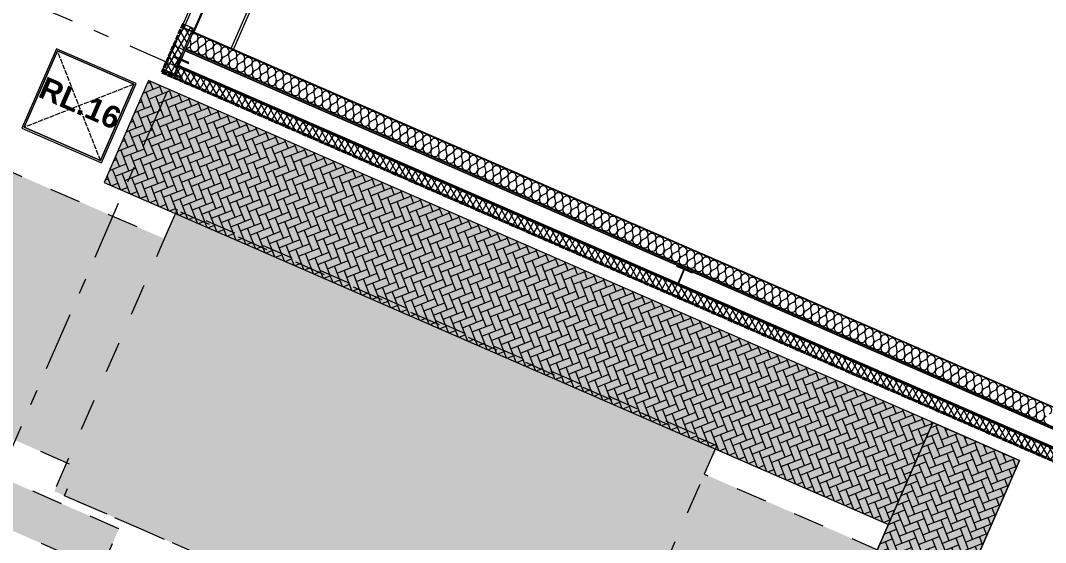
# Model space of a CAD drawing. Header units: millimetres. Extents: x -50172 to 145343, y -110728 to 25069.
# Drawn here: x 430 to 9654, y -27138 to -22441 of the extents above; entities that cross this region are included whole.
import ezdxf
from ezdxf.enums import TextEntityAlignment as Align

# ---------------------------------------------------------------- set-up
doc = ezdxf.new("R2010")
doc.units = ezdxf.units.MM
doc.header["$MEASUREMENT"] = 0
for name, pattern in [('Dashed', [564.444447, 282.222223, -282.222223]), ('Double Dashed', [1093.611073, 529.166651, -211.666656, 141.111112, -211.666656]), ('Hidden Line', [55, 45, -10])]:
    doc.linetypes.add(name, pattern=pattern)
for name, color, linetype in [('A-20-M_Floor_Slab', 7, 'Continuous'), ('A-25-M_Wall_Int', 7, 'Continuous'), ('COLUMN.IFC Import', 7, 'Continuous'), ('New_A-15-MG_Structural_Grid_Phase_2', 7, 'Continuous'), ('New_A-20-M_Floor_Slab', 7, 'Continuous'), ('New_A-20-M_Roof', 7, 'Continuous'), ('New_A-25-M_Wall_Ext', 7, 'Continuous')]:
    doc.layers.add(name, color=color, linetype=linetype)
for name, color, linetype, lineweight, true_color in [('A-20-M_Floor_Slab_Pen_No__107', 7, 'Continuous', 15, 0xa6a6a6), ('New_A-15-MG_Structural_Grid_Phase_2_Pen_No__222', 7, 'Continuous', 13, 0x65af33), ('New_A-25-M_Wall_Ext_Pen_No__107', 7, 'Continuous', 15, 0xa6a6a6), ('New_A-95-P_Drawing_Pen_No__142', 7, 'Continuous', 0, 0xeeeeee), ('New_A-95-P_Drawing_Pen_No__210', 7, 'Continuous', 13, 0xbae3f7)]:
    doc.layers.add(name, color=color, linetype=linetype, lineweight=lineweight, true_color=true_color)
for name, color, linetype, lineweight in [('A-20-M_Floor_Slab_Pen_No__193', 7, 'Continuous', 18), ('A-20-M_Floor_Slab_Pen_No__195', 7, 'Continuous', 35), ('A-20-M_Floor_Slab_Pen_No__4', 7, 'Continuous', 20), ('A-20-M_Floor_Slab_Pen_No__89', 8, 'Continuous', 20), ('A-20-M_Roof_Accessory_Pen_No__1', 7, 'Continuous', 13), ('A-20-M_Roof_Accessory_Pen_No__150', 7, 'Continuous', 0), ('A-25-M_Wall_Int_Pen_No__87', 8, 'Continuous', 20), ('COLUMN.IFC Import_Pen_No__2', 8, 'Continuous', 15), ('New_A-20-M_Floor_Slab_Pen_No__87', 8, 'Continuous', 20), ('New_A-20-M_Roof_Pen_No__1', 7, 'Continuous', 13), ('New_A-20-M_Roof_Pen_No__92', 8, 'Continuous', 13), ('New_A-25-M_Wall_Ext_Pen_No__1', 7, 'Continuous', 13), ('New_A-25-M_Wall_Ext_Pen_No__87', 8, 'Continuous', 20), ('New_A-95-P_Drawing_Pen_No__1', 7, 'Continuous', 13), ('New_A-95-P_Text_1_50_GA_Pen_No__86', 8, 'Continuous', 20)]:
    doc.layers.add(name, color=color, linetype=linetype, lineweight=lineweight)
doc.styles.add('GENERATED_STYLE_2', font='')
doc.styles.add('GENERATED_STYLE_4', font='')
doc.styles.get('GENERATED_STYLE_2').set_extended_font_data('Swis721 BT', bold=True)
doc.styles.get('GENERATED_STYLE_4').set_extended_font_data('Swis721 BT')
pattern_1 = [(0, (0, 0), (0, 173.2051), [0, -100]), (0, (50, 86.6), (0, 173.2051), [0, -100])]
pattern_2 = [(60, (0, 0), (-43.30127, 25), []), (120, (0, 0), (43.30127, 25), [])]

# ---------------------------------------------------------------- blocks, each defined once
blk = doc.blocks.new('Roof_3_1', base_point=(-9378, -10065))
at = {"layer": 'New_A-20-M_Roof_Pen_No__92', "linetype": 'Continuous', "flags": 128}
for points in [[(4739.9, -16221.1), (1845.1, -22860)], [(762.5, -22714.7), (462.7, -23402.2)], [(1449.9, -23014.5), (762.5, -22714.7)], [(22006.6, -31651.4), (1845.1, -22859.9)], [(1845.1, -22860), (22006.6, -31651.4)], [(22007.4, -31649.5), (1845.9, -22858.1)], [(1846.1, -22857.7), (22007.6, -31649.1)], [(1150.2, -23701.9), (1449.9, -23014.5)], [(462.7, -23402.2), (1150.2, -23701.9)], [(1151.2, -23699.7), (463.7, -23399.9)]]:
    blk.add_lwpolyline(points, dxfattribs=at)
blk = doc.blocks.new('Slab_2_1', base_point=(22220.5, -31567.4))
at = {"layer": 'A-20-M_Floor_Slab_Pen_No__89', "linetype": 'Continuous', "flags": 128}
blk.add_lwpolyline([(22220.5, -31567.4), (1807.4, -22666.3), (1702.5, -22906.9), (21875, -31703.1), (12362.1, -53519.2), (-4050.1, -46362.7), (-4155, -46603.2), (12497.8, -53864.7)], close=True, dxfattribs=at)
blk = doc.blocks.new('*X144')
at = {"layer": 'New_A-25-M_Wall_Ext_Pen_No__107', "linetype": 'Continuous'}
for p, q in [((1954.3, -22609.4), (1962.4, -22643.6)), ((2009.5, -22630.8), (1976.4, -22649.6)), ((2023.5, -22636.9), (2032.3, -22674)), ((2079.4, -22661.3), (2046.2, -22680.1)), ((2093.3, -22667.4), (2102.1, -22704.5)), ((2149.2, -22691.8), (2116.1, -22710.6)), ((2163.2, -22697.8), (2171.9, -22734.9)), ((2219, -22722.2), (2185.9, -22741)), ((2233, -22728.3), (2241.8, -22765.4)), ((2288.9, -22752.7), (2255.7, -22771.5)), ((2302.8, -22758.8), (2311.6, -22795.8)), ((2358.7, -22783.1), (2325.6, -22801.9)), ((2372.7, -22789.2), (2381.4, -22826.3)), ((2428.6, -22813.6), (2395.4, -22832.4)), ((2442.5, -22819.7), (2451.3, -22856.7)), ((2498.4, -22844), (2465.3, -22862.8)), ((2512.4, -22850.1), (2521.1, -22887.2)), ((2568.2, -22874.5), (2535.1, -22893.3)), ((2582.2, -22880.6), (2591, -22917.6)), ((2638.1, -22904.9), (2604.9, -22923.7)), ((2652, -22911), (2660.8, -22948.1)), ((2707.9, -22935.4), (2674.8, -22954.2)), ((2721.9, -22941.5), (2730.6, -22978.5)), ((2777.7, -22965.8), (2744.6, -22984.6)), ((2791.7, -22971.9), (2800.5, -23009)), ((2847.6, -22996.3), (2814.5, -23015.1)), ((2861.6, -23002.4), (2870.3, -23039.5)), ((2917.4, -23026.7), (2884.3, -23045.5)), ((2931.4, -23032.8), (2940.2, -23069.9)), ((2987.3, -23057.2), (2954.1, -23076)), ((3001.2, -23063.3), (3010, -23100.4)), ((3057.1, -23087.7), (3024, -23106.5)), ((3071.1, -23093.7), (3079.8, -23130.8)), ((3126.9, -23118.1), (3093.8, -23136.9)), ((3140.9, -23124.2), (3149.7, -23161.3)), ((3196.8, -23148.6), (3163.7, -23167.4)), ((3210.8, -23154.7), (3219.5, -23191.7)), ((3266.6, -23179), (3233.5, -23197.8)), ((3280.6, -23185.1), (3289.4, -23222.2)), ((3336.5, -23209.5), (3303.3, -23228.3)), ((3350.4, -23215.6), (3359.2, -23252.6)), ((3406.3, -23239.9), (3373.2, -23258.7)), ((3420.3, -23246), (3429, -23283.1)), ((3476.1, -23270.4), (3443, -23289.2)), ((3490.1, -23276.5), (3498.9, -23313.5)), ((3546, -23300.8), (3512.9, -23319.6)), ((3560, -23306.9), (3568.7, -23344)), ((3615.8, -23331.3), (3582.7, -23350.1)), ((3629.8, -23337.4), (3638.6, -23374.4)), ((3685.7, -23361.7), (3652.5, -23380.5)), ((3699.6, -23367.8), (3708.4, -23404.9)), ((3755.5, -23392.2), (3722.4, -23411)), ((3769.5, -23398.3), (3778.2, -23435.4)), ((3825.3, -23422.6), (3792.2, -23441.4)), ((3839.3, -23428.7), (3848.1, -23465.8)), ((3895.2, -23453.1), (3862, -23471.9)), ((3909.2, -23459.2), (3917.9, -23496.3)), ((3965, -23483.5), (3931.9, -23502.3)), ((3979, -23489.6), (3987.8, -23526.7)), ((4034.9, -23514), (4001.7, -23532.8)), ((4048.8, -23520.1), (4057.6, -23557.2)), ((4104.7, -23544.5), (4071.6, -23563.3)), ((4118.7, -23550.5), (4127.4, -23587.6)), ((4174.5, -23574.9), (4141.4, -23593.7)), ((4188.5, -23581), (4197.3, -23618.1)), ((4244.4, -23605.4), (4211.2, -23624.2)), ((4258.3, -23611.5), (4267.1, -23648.5)), ((4314.2, -23635.8), (4281.1, -23654.6)), ((4328.2, -23641.9), (4337, -23679)), ((4384.1, -23666.3), (4350.9, -23685.1)), ((4398, -23672.4), (4406.8, -23709.4)), ((4453.9, -23696.7), (4420.8, -23715.5)), ((4467.9, -23702.8), (4476.6, -23739.9)), ((4523.7, -23727.2), (4490.6, -23746)), ((4537.7, -23733.3), (4546.5, -23770.3)), ((4593.6, -23757.6), (4560.4, -23776.4)), ((4607.5, -23763.7), (4616.3, -23800.8)), ((4663.4, -23788.1), (4630.3, -23806.9)), ((4677.4, -23794.2), (4686.2, -23831.2)), ((4733.3, -23818.5), (4700.1, -23837.3)), ((4747.2, -23824.6), (4756, -23861.7)), ((4803.1, -23849), (4770, -23867.8)), ((4817.1, -23855.1), (4825.8, -23892.2)), ((4872.9, -23879.4), (4839.8, -23898.2)), ((4886.9, -23885.5), (4895.7, -23922.6)), ((4942.8, -23909.9), (4909.6, -23928.7)), ((4956.7, -23916), (4965.5, -23953.1)), ((5012.6, -23940.4), (4979.5, -23959.2)), ((5026.6, -23946.4), (5035.4, -23983.5)), ((5082.5, -23970.8), (5049.3, -23989.6)), ((5096.4, -23976.9), (5105.2, -24014)), ((5152.3, -24001.3), (5119.2, -24020.1)), ((5166.3, -24007.3), (5175, -24044.4)), ((5222.1, -24031.7), (5189, -24050.5)), ((5236.1, -24037.8), (5244.9, -24074.9)), ((5292, -24062.2), (5258.8, -24081)), ((5305.9, -24068.3), (5314.7, -24105.3)), ((5361.8, -24092.6), (5328.7, -24111.4)), ((5375.8, -24098.7), (5384.6, -24135.8)), ((5431.7, -24123.1), (5398.5, -24141.9)), ((5445.6, -24129.2), (5454.4, -24166.2)), ((5501.5, -24153.5), (5468.4, -24172.3)), ((5515.5, -24159.6), (5524.2, -24196.7)), ((5571.3, -24184), (5538.2, -24202.8)), ((5585.3, -24190.1), (5594.1, -24227.1)), ((5641.2, -24214.4), (5608, -24233.2)), ((5655.1, -24220.5), (5663.9, -24257.6)), ((5711, -24244.9), (5677.9, -24263.7)), ((5725, -24251), (5733.8, -24288)), ((5780.9, -24275.3), (5747.7, -24294.1)), ((5794.8, -24281.4), (5803.6, -24318.5)), ((5850.7, -24305.8), (5817.6, -24324.6)), ((5864.7, -24311.9), (5873.4, -24349)), ((5920.5, -24336.2), (5887.4, -24355)), ((5934.5, -24342.3), (5943.3, -24379.4)), ((5990.4, -24366.7), (5957.2, -24385.5)), ((6004.3, -24372.8), (6013.1, -24409.9)), ((6060.2, -24397.2), (6027.1, -24416)), ((6074.2, -24403.2), (6082.9, -24440.3)), ((6130, -24427.6), (6096.9, -24446.4)), ((6144, -24433.7), (6152.8, -24470.8)), ((6199.9, -24458.1), (6166.8, -24476.9)), ((6213.9, -24464.2), (6222.6, -24501.2)), ((6269.7, -24488.5), (6236.6, -24507.3)), ((6283.7, -24494.6), (6292.5, -24531.7)), ((6339.6, -24519), (6306.4, -24537.8)), ((6353.5, -24525.1), (6362.3, -24562.1)), ((6409.4, -24549.4), (6376.3, -24568.2)), ((6423.4, -24555.5), (6432.1, -24592.6)), ((6479.2, -24579.9), (6446.1, -24598.7)), ((6493.2, -24586), (6502, -24623)), ((6549.1, -24610.3), (6516, -24629.1)), ((6563.1, -24616.4), (6571.8, -24653.5)), ((6618.9, -24640.8), (6585.8, -24659.6)), ((6632.9, -24646.9), (6641.7, -24683.9)), ((6688.8, -24671.2), (6655.6, -24690)), ((6702.7, -24677.3), (6711.5, -24714.4)), ((6758.6, -24701.7), (6725.5, -24720.5)), ((6772.6, -24707.8), (6781.3, -24744.9)), ((6828.4, -24732.1), (6795.3, -24750.9)), ((6842.4, -24738.2), (6851.2, -24775.3)), ((6898.3, -24762.6), (6865.2, -24781.4)), ((6912.3, -24768.7), (6921, -24805.8)), ((6968.1, -24793.1), (6935, -24811.8)), ((6982.1, -24799.1), (6990.9, -24836.2)), ((7038, -24823.5), (7004.8, -24842.3)), ((7051.9, -24829.6), (7060.7, -24866.7)), ((7107.8, -24854), (7074.7, -24872.8)), ((7121.8, -24860), (7130.5, -24897.1)), ((7177.6, -24884.4), (7144.5, -24903.2)), ((7191.6, -24890.5), (7200.4, -24927.6)), ((7247.5, -24914.9), (7214.4, -24933.7)), ((7261.5, -24921), (7270.2, -24958)), ((7317.3, -24945.3), (7284.2, -24964.1)), ((7331.3, -24951.4), (7340.1, -24988.5)), ((7387.2, -24975.8), (7354, -24994.6)), ((7401.1, -24981.9), (7409.9, -25018.9)), ((7457, -25006.2), (7423.9, -25025)), ((7471, -25012.3), (7479.7, -25049.4)), ((7526.8, -25036.7), (7493.7, -25055.5)), ((7540.8, -25042.8), (7549.6, -25079.8)), ((7596.7, -25067.1), (7563.5, -25085.9)), ((7610.6, -25073.2), (7619.4, -25110.3)), ((7666.5, -25097.6), (7633.4, -25116.4)), ((7680.5, -25103.7), (7689.3, -25140.7)), ((7736.4, -25128), (7703.2, -25146.8)), ((7750.3, -25134.1), (7759.1, -25171.2)), ((7806.2, -25158.5), (7773.1, -25177.3)), ((7820.2, -25164.6), (7828.9, -25201.7)), ((7876, -25188.9), (7842.9, -25207.7)), ((7890, -25195), (7898.8, -25232.1)), ((7945.9, -25219.4), (7912.7, -25238.2)), ((7959.8, -25225.5), (7968.6, -25262.6)), ((8015.7, -25249.9), (7982.6, -25268.7)), ((8029.7, -25255.9), (8038.5, -25293)), ((8085.6, -25280.3), (8052.4, -25299.1)), ((8099.5, -25286.4), (8108.3, -25323.5)), ((8155.4, -25310.8), (8122.3, -25329.6)), ((8169.4, -25316.9), (8178.1, -25353.9)), ((8225.2, -25341.2), (8192.1, -25360)), ((8239.2, -25347.3), (8248, -25384.4)), ((8295.1, -25371.7), (8261.9, -25390.5)), ((8309, -25377.8), (8317.8, -25414.8)), ((8364.9, -25402.1), (8331.8, -25420.9)), ((8378.9, -25408.2), (8387.7, -25445.3)), ((8434.8, -25432.6), (8401.6, -25451.4)), ((8448.7, -25438.7), (8457.5, -25475.7)), ((8504.6, -25463), (8471.5, -25481.8)), ((8518.6, -25469.1), (8527.3, -25506.2)), ((8574.4, -25493.5), (8541.3, -25512.3)), ((8588.4, -25499.6), (8597.2, -25536.6)), ((8644.3, -25523.9), (8611.1, -25542.7)), ((8658.2, -25530), (8667, -25567.1)), ((8714.1, -25554.4), (8681, -25573.2)), ((8728.1, -25560.5), (8736.9, -25597.6)), ((8784, -25584.8), (8750.8, -25603.6)), ((8797.9, -25590.9), (8806.7, -25628)), ((8853.8, -25615.3), (8820.7, -25634.1)), ((8867.8, -25621.4), (8876.5, -25658.5)), ((8923.6, -25645.7), (8890.5, -25664.5)), ((8937.6, -25651.8), (8946.4, -25688.9)), ((8993.5, -25676.2), (8960.3, -25695)), ((9007.4, -25682.3), (9016.2, -25719.4)), ((9063.3, -25706.7), (9030.2, -25725.5)), ((9077.3, -25712.7), (9086.1, -25749.8)), ((9133.2, -25737.1), (9100, -25755.9)), ((9147.1, -25743.2), (9155.9, -25780.3)), ((9203, -25767.6), (9169.9, -25786.4)), ((9217, -25773.7), (9225.7, -25810.7)), ((9272.8, -25798), (9239.7, -25816.8)), ((9286.8, -25804.1), (9295.6, -25841.2)), ((9342.7, -25828.5), (9309.5, -25847.3)), ((9356.6, -25834.6), (9365.4, -25871.6)), ((9412.5, -25858.9), (9379.4, -25877.7)), ((9426.5, -25865), (9435.2, -25902.1)), ((9482.4, -25889.4), (9449.2, -25908.2)), ((9496.3, -25895.5), (9505.1, -25932.5)), ((9552.2, -25919.8), (9519.1, -25938.6)), ((9566.2, -25925.9), (9574.9, -25963)), ((9622, -25950.3), (9588.9, -25969.1)), ((9636, -25956.4), (9644.8, -25993.4))]:
    blk.add_line(p, q, dxfattribs=at)
for centre, start, end in [((1990.7, -22597.7), 299.57051, 115.26572), ((2060.6, -22628.2), 299.57051, 193.31031), ((1925.3, -22652.3), 260.75787, 13.31031), ((1995.2, -22682.8), 119.57051, 246.44041), ((1995.2, -22682.8), 246.44041, 13.31031), ((2065, -22713.2), 119.57051, 246.44041), ((2130.4, -22658.6), 299.57051, 193.31031), ((2200.2, -22689.1), 299.57051, 193.31031), ((2270.1, -22719.5), 299.57051, 193.31031), ((2065, -22713.2), 246.44041, 13.31031), ((2134.9, -22743.7), 119.57051, 246.44041), ((2134.9, -22743.7), 246.44041, 13.31031), ((2204.7, -22774.1), 119.57051, 246.44041), ((2204.7, -22774.1), 246.44041, 13.31031), ((2274.5, -22804.6), 119.57051, 246.44041), ((2339.9, -22750), 299.57051, 193.31031), ((2409.8, -22780.4), 299.57051, 193.31031), ((2479.6, -22810.9), 299.57051, 193.31031), ((2274.5, -22804.6), 246.44041, 13.31031), ((2344.4, -22835.1), 119.57051, 246.44041), ((2344.4, -22835.1), 246.44041, 13.31031), ((2414.2, -22865.5), 119.57051, 246.44041), ((2414.2, -22865.5), 246.44041, 13.31031), ((2484.1, -22896), 119.57051, 246.44041), ((2549.4, -22841.3), 299.57051, 193.31031), ((2619.3, -22871.8), 299.57051, 193.31031), ((2689.1, -22902.3), 299.57051, 193.31031), ((2484.1, -22896), 246.44041, 13.31031), ((2553.9, -22926.4), 119.57051, 246.44041), ((2553.9, -22926.4), 246.44041, 13.31031), ((2623.7, -22956.9), 119.57051, 246.44041), ((2623.7, -22956.9), 246.44041, 13.31031), ((2693.6, -22987.3), 119.57051, 246.44041), ((2758.9, -22932.7), 299.57051, 193.31031), ((2828.8, -22963.2), 299.57051, 193.31031), ((2898.6, -22993.6), 299.57051, 193.31031), ((2693.6, -22987.3), 246.44041, 13.31031), ((2763.4, -23017.8), 119.57051, 246.44041), ((2763.4, -23017.8), 246.44041, 13.31031), ((2833.3, -23048.2), 119.57051, 246.44041), ((2833.3, -23048.2), 246.44041, 13.31031), ((2903.1, -23078.7), 119.57051, 246.44041), ((2968.5, -23024.1), 299.57051, 193.31031), ((3038.3, -23054.5), 299.57051, 193.31031), ((3108.1, -23085), 299.57051, 193.31031), ((2903.1, -23078.7), 246.44041, 13.31031), ((2972.9, -23109.1), 119.57051, 246.44041), ((2972.9, -23109.1), 246.44041, 13.31031), ((3042.8, -23139.6), 119.57051, 246.44041), ((3042.8, -23139.6), 246.44041, 13.31031), ((3112.6, -23170), 119.57051, 246.44041), ((3178, -23115.4), 299.57051, 193.31031), ((3247.8, -23145.9), 299.57051, 193.31031), ((3317.7, -23176.3), 299.57051, 193.31031), ((3112.6, -23170), 246.44041, 13.31031), ((3182.5, -23200.5), 119.57051, 246.44041), ((3182.5, -23200.5), 246.44041, 13.31031), ((3252.3, -23230.9), 119.57051, 246.44041), ((3252.3, -23230.9), 246.44041, 13.31031), ((3322.1, -23261.4), 119.57051, 246.44041), ((3387.5, -23206.8), 299.57051, 193.31031), ((3457.3, -23237.2), 299.57051, 193.31031), ((3527.2, -23267.7), 299.57051, 193.31031), ((3322.1, -23261.4), 246.44041, 13.31031), ((3392, -23291.9), 119.57051, 246.44041), ((3392, -23291.9), 246.44041, 13.31031), ((3461.8, -23322.3), 119.57051, 246.44041), ((3461.8, -23322.3), 246.44041, 13.31031), ((3531.7, -23352.8), 119.57051, 246.44041), ((3597, -23298.1), 299.57051, 193.31031), ((3666.9, -23328.6), 299.57051, 193.31031), ((3736.7, -23359.1), 299.57051, 193.31031), ((3531.7, -23352.8), 246.44041, 13.31031), ((3601.5, -23383.2), 119.57051, 246.44041), ((3601.5, -23383.2), 246.44041, 13.31031), ((3671.3, -23413.7), 119.57051, 246.44041), ((3671.3, -23413.7), 246.44041, 13.31031), ((3741.2, -23444.1), 119.57051, 246.44041), ((3806.5, -23389.5), 299.57051, 193.31031), ((3876.4, -23420), 299.57051, 193.31031), ((3946.2, -23450.4), 299.57051, 193.31031), ((3741.2, -23444.1), 246.44041, 13.31031), ((3811, -23474.6), 119.57051, 246.44041), ((3811, -23474.6), 246.44041, 13.31031), ((3880.8, -23505), 119.57051, 246.44041), ((3880.8, -23505), 246.44041, 13.31031), ((3950.7, -23535.5), 119.57051, 246.44041), ((4016.1, -23480.9), 299.57051, 193.31031), ((4085.9, -23511.3), 299.57051, 193.31031), ((4155.7, -23541.8), 299.57051, 193.31031), ((3950.7, -23535.5), 246.44041, 13.31031), ((4020.5, -23565.9), 119.57051, 246.44041), ((4020.5, -23565.9), 246.44041, 13.31031), ((4090.4, -23596.4), 119.57051, 246.44041), ((4090.4, -23596.4), 246.44041, 13.31031), ((4160.2, -23626.8), 119.57051, 246.44041), ((4225.6, -23572.2), 299.57051, 193.31031), ((4295.4, -23602.7), 299.57051, 193.31031), ((4365.3, -23633.1), 299.57051, 193.31031), ((4160.2, -23626.8), 246.44041, 13.31031), ((4230, -23657.3), 119.57051, 246.44041), ((4230, -23657.3), 246.44041, 13.31031), ((4299.9, -23687.7), 119.57051, 246.44041), ((4299.9, -23687.7), 246.44041, 13.31031), ((4369.7, -23718.2), 119.57051, 246.44041), ((4435.1, -23663.6), 299.57051, 193.31031), ((4504.9, -23694), 299.57051, 193.31031), ((4574.8, -23724.5), 299.57051, 193.31031), ((4369.7, -23718.2), 246.44041, 13.31031), ((4439.6, -23748.7), 119.57051, 246.44041), ((4439.6, -23748.7), 246.44041, 13.31031), ((4509.4, -23779.1), 119.57051, 246.44041), ((4509.4, -23779.1), 246.44041, 13.31031), ((4579.2, -23809.6), 119.57051, 246.44041), ((4644.6, -23755), 299.57051, 193.31031), ((4714.5, -23785.4), 299.57051, 193.31031), ((4784.3, -23815.9), 299.57051, 193.31031), ((4579.2, -23809.6), 246.44041, 13.31031), ((4649.1, -23840), 119.57051, 246.44041), ((4649.1, -23840), 246.44041, 13.31031), ((4718.9, -23870.5), 119.57051, 246.44041), ((4718.9, -23870.5), 246.44041, 13.31031), ((4788.8, -23900.9), 119.57051, 246.44041), ((4854.1, -23846.3), 299.57051, 193.31031), ((4924, -23876.8), 299.57051, 193.31031), ((4993.8, -23907.2), 299.57051, 193.31031), ((4788.8, -23900.9), 246.44041, 13.31031), ((4858.6, -23931.4), 119.57051, 246.44041), ((4858.6, -23931.4), 246.44041, 13.31031), ((4928.4, -23961.8), 119.57051, 246.44041), ((4928.4, -23961.8), 246.44041, 13.31031), ((4998.3, -23992.3), 119.57051, 246.44041), ((4998.3, -23992.3), 246.44041, 13.31031), ((5063.7, -23937.7), 299.57051, 193.31031), ((5133.5, -23968.1), 299.57051, 193.31031), ((5203.3, -23998.6), 299.57051, 193.31031), ((5068.1, -24022.7), 119.57051, 246.44041), ((5068.1, -24022.7), 246.44041, 13.31031), ((5138, -24053.2), 119.57051, 246.44041), ((5138, -24053.2), 246.44041, 13.31031), ((5207.8, -24083.6), 119.57051, 246.44041), ((5207.8, -24083.6), 246.44041, 13.31031), ((5273.2, -24029), 299.57051, 193.31031), ((5343, -24059.5), 299.57051, 193.31031), ((5412.9, -24089.9), 299.57051, 193.31031), ((5277.6, -24114.1), 119.57051, 246.44041), ((5277.6, -24114.1), 246.44041, 13.31031), ((5347.5, -24144.6), 119.57051, 246.44041), ((5347.5, -24144.6), 246.44041, 13.31031), ((5417.3, -24175), 119.57051, 246.44041), ((5417.3, -24175), 246.44041, 13.31031), ((5482.7, -24120.4), 299.57051, 193.31031), ((5552.5, -24150.8), 299.57051, 193.31031), ((5622.4, -24181.3), 299.57051, 193.31031), ((5487.2, -24205.5), 119.57051, 246.44041), ((5487.2, -24205.5), 246.44041, 13.31031), ((5557, -24235.9), 119.57051, 246.44041), ((5557, -24235.9), 246.44041, 13.31031), ((5626.8, -24266.4), 119.57051, 246.44041), ((5626.8, -24266.4), 246.44041, 13.31031), ((5692.2, -24211.8), 299.57051, 193.31031), ((5762.1, -24242.2), 299.57051, 193.31031), ((5831.9, -24272.7), 299.57051, 193.31031), ((5696.7, -24296.8), 119.57051, 246.44041), ((5696.7, -24296.8), 246.44041, 13.31031), ((5766.5, -24327.3), 119.57051, 246.44041), ((5766.5, -24327.3), 246.44041, 13.31031), ((5836.4, -24357.7), 119.57051, 246.44041), ((5836.4, -24357.7), 246.44041, 13.31031), ((5901.7, -24303.1), 299.57051, 193.31031), ((5971.6, -24333.6), 299.57051, 193.31031), ((6041.4, -24364), 299.57051, 193.31031), ((5906.2, -24388.2), 119.57051, 246.44041), ((5906.2, -24388.2), 246.44041, 13.31031), ((5976, -24418.6), 119.57051, 246.44041), ((5976, -24418.6), 246.44041, 13.31031), ((6045.9, -24449.1), 119.57051, 246.44041), ((6045.9, -24449.1), 246.44041, 13.31031), ((6111.2, -24394.5), 299.57051, 193.31031), ((6181.1, -24424.9), 299.57051, 193.31031), ((6250.9, -24455.4), 299.57051, 193.31031), ((6115.7, -24479.5), 119.57051, 246.44041), ((6115.7, -24479.5), 246.44041, 13.31031), ((6185.6, -24510), 119.57051, 246.44041), ((6185.6, -24510), 246.44041, 13.31031), ((6255.4, -24540.4), 119.57051, 246.44041), ((6255.4, -24540.4), 246.44041, 13.31031), ((6320.8, -24485.8), 299.57051, 193.31031), ((6390.6, -24516.3), 299.57051, 193.31031), ((6460.4, -24546.7), 299.57051, 193.31031), ((6325.2, -24570.9), 119.57051, 246.44041), ((6325.2, -24570.9), 246.44041, 13.31031), ((6395.1, -24601.4), 119.57051, 246.44041), ((6395.1, -24601.4), 246.44041, 13.31031), ((6464.9, -24631.8), 119.57051, 246.44041), ((6464.9, -24631.8), 246.44041, 13.31031), ((6530.3, -24577.2), 299.57051, 193.31031), ((6534.8, -24662.3), 119.57051, 246.44041), ((6600.1, -24607.6), 299.57051, 193.31031), ((6670, -24638.1), 299.57051, 193.31031), ((6534.8, -24662.3), 246.44041, 13.31031), ((6604.6, -24692.7), 119.57051, 246.44041), ((6604.6, -24692.7), 246.44041, 13.31031), ((6674.4, -24723.2), 119.57051, 246.44041), ((6674.4, -24723.2), 246.44041, 13.31031), ((6739.8, -24668.6), 299.57051, 193.31031), ((6744.3, -24753.6), 119.57051, 246.44041), ((6809.6, -24699), 299.57051, 193.31031), ((6879.5, -24729.5), 299.57051, 193.31031), ((6744.3, -24753.6), 246.44041, 13.31031), ((6814.1, -24784.1), 119.57051, 246.44041), ((6814.1, -24784.1), 246.44041, 13.31031), ((6884, -24814.5), 119.57051, 246.44041), ((6884, -24814.5), 246.44041, 13.31031), ((6949.3, -24759.9), 299.57051, 193.31031), ((6953.8, -24845), 119.57051, 246.44041), ((7019.2, -24790.4), 299.57051, 193.31031), ((7089, -24820.8), 299.57051, 193.31031), ((7158.8, -24851.3), 299.57051, 193.31031), ((6953.8, -24845), 246.44041, 13.31031), ((7023.6, -24875.4), 119.57051, 246.44041), ((7023.6, -24875.4), 246.44041, 13.31031), ((7093.5, -24905.9), 119.57051, 246.44041), ((7093.5, -24905.9), 246.44041, 13.31031), ((7163.3, -24936.3), 119.57051, 246.44041), ((7228.7, -24881.7), 299.57051, 193.31031), ((7298.5, -24912.2), 299.57051, 193.31031), ((7368.4, -24942.6), 299.57051, 193.31031), ((7163.3, -24936.3), 246.44041, 13.31031), ((7233.1, -24966.8), 119.57051, 246.44041), ((7233.1, -24966.8), 246.44041, 13.31031), ((7303, -24997.3), 119.57051, 246.44041), ((7303, -24997.3), 246.44041, 13.31031), ((7372.8, -25027.7), 119.57051, 246.44041), ((7438.2, -24973.1), 299.57051, 193.31031), ((7508, -25003.5), 299.57051, 193.31031), ((7577.9, -25034), 299.57051, 193.31031), ((7372.8, -25027.7), 246.44041, 13.31031), ((7442.7, -25058.2), 119.57051, 246.44041), ((7442.7, -25058.2), 246.44041, 13.31031), ((7512.5, -25088.6), 119.57051, 246.44041), ((7512.5, -25088.6), 246.44041, 13.31031), ((7582.3, -25119.1), 119.57051, 246.44041), ((7647.7, -25064.5), 299.57051, 193.31031), ((7717.6, -25094.9), 299.57051, 193.31031), ((7787.4, -25125.4), 299.57051, 193.31031), ((7582.3, -25119.1), 246.44041, 13.31031), ((7652.2, -25149.5), 119.57051, 246.44041), ((7652.2, -25149.5), 246.44041, 13.31031), ((7722, -25180), 119.57051, 246.44041), ((7722, -25180), 246.44041, 13.31031), ((7791.9, -25210.4), 119.57051, 246.44041), ((7857.2, -25155.8), 299.57051, 193.31031), ((7927.1, -25186.3), 299.57051, 193.31031), ((7996.9, -25216.7), 299.57051, 193.31031), ((7791.9, -25210.4), 246.44041, 13.31031), ((7861.7, -25240.9), 119.57051, 246.44041), ((7861.7, -25240.9), 246.44041, 13.31031), ((7931.5, -25271.3), 119.57051, 246.44041), ((7931.5, -25271.3), 246.44041, 13.31031), ((8001.4, -25301.8), 119.57051, 246.44041), ((8066.8, -25247.2), 299.57051, 193.31031), ((8136.6, -25277.6), 299.57051, 193.31031), ((8206.4, -25308.1), 299.57051, 193.31031), ((8001.4, -25301.8), 246.44041, 13.31031), ((8071.2, -25332.2), 119.57051, 246.44041), ((8071.2, -25332.2), 246.44041, 13.31031), ((8141.1, -25362.7), 119.57051, 246.44041), ((8141.1, -25362.7), 246.44041, 13.31031), ((8210.9, -25393.1), 119.57051, 246.44041), ((8276.3, -25338.5), 299.57051, 193.31031), ((8346.1, -25369), 299.57051, 193.31031), ((8416, -25399.4), 299.57051, 193.31031), ((8210.9, -25393.1), 246.44041, 13.31031), ((8280.7, -25423.6), 119.57051, 246.44041), ((8280.7, -25423.6), 246.44041, 13.31031), ((8350.6, -25454.1), 119.57051, 246.44041), ((8350.6, -25454.1), 246.44041, 13.31031), ((8420.4, -25484.5), 119.57051, 246.44041), ((8485.8, -25429.9), 299.57051, 193.31031), ((8555.6, -25460.3), 299.57051, 193.31031), ((8625.5, -25490.8), 299.57051, 193.31031), ((8420.4, -25484.5), 246.44041, 13.31031), ((8490.3, -25515), 119.57051, 246.44041), ((8490.3, -25515), 246.44041, 13.31031), ((8560.1, -25545.4), 119.57051, 246.44041), ((8560.1, -25545.4), 246.44041, 13.31031), ((8629.9, -25575.9), 119.57051, 246.44041), ((8695.3, -25521.3), 299.57051, 193.31031), ((8765.2, -25551.7), 299.57051, 193.31031), ((8835, -25582.2), 299.57051, 193.31031), ((8629.9, -25575.9), 246.44041, 13.31031), ((8699.8, -25606.3), 119.57051, 246.44041), ((8699.8, -25606.3), 246.44041, 13.31031), ((8769.6, -25636.8), 119.57051, 246.44041), ((8769.6, -25636.8), 246.44041, 13.31031), ((8839.5, -25667.2), 119.57051, 246.44041), ((8904.8, -25612.6), 299.57051, 193.31031), ((8974.7, -25643.1), 299.57051, 193.31031), ((9044.5, -25673.5), 299.57051, 193.31031), ((8839.5, -25667.2), 246.44041, 13.31031), ((8909.3, -25697.7), 119.57051, 246.44041), ((8909.3, -25697.7), 246.44041, 13.31031), ((8979.1, -25728.1), 119.57051, 246.44041), ((8979.1, -25728.1), 246.44041, 13.31031), ((9049, -25758.6), 119.57051, 246.44041), ((9114.4, -25704), 299.57051, 193.31031), ((9184.2, -25734.4), 299.57051, 193.31031), ((9254, -25764.9), 299.57051, 193.31031), ((9049, -25758.6), 246.44041, 13.31031), ((9118.8, -25789), 119.57051, 246.44041), ((9118.8, -25789), 246.44041, 13.31031), ((9188.7, -25819.5), 119.57051, 246.44041), ((9188.7, -25819.5), 246.44041, 13.31031), ((9258.5, -25849.9), 119.57051, 246.44041), ((9323.9, -25795.3), 299.57051, 193.31031), ((9393.7, -25825.8), 299.57051, 193.31031), ((9463.6, -25856.2), 299.57051, 193.31031), ((9258.5, -25849.9), 246.44041, 13.31031), ((9328.3, -25880.4), 119.57051, 246.44041), ((9328.3, -25880.4), 246.44041, 13.31031), ((9398.2, -25910.9), 119.57051, 246.44041), ((9398.2, -25910.9), 246.44041, 13.31031), ((9468, -25941.3), 119.57051, 246.44041), ((9533.4, -25886.7), 299.57051, 193.31031), ((9603.2, -25917.2), 299.57051, 193.31031), ((9673.1, -25947.6), 299.57051, 193.31031), ((9468, -25941.3), 246.44041, 13.31031), ((9537.9, -25971.8), 119.57051, 246.44041), ((9537.9, -25971.8), 246.44041, 13.31031), ((9607.7, -26002.2), 119.57051, 246.44041), ((9607.7, -26002.2), 246.44041, 13.31031), ((9677.5, -26032.7), 119.57051, 246.44041)]:
    blk.add_arc(centre, 38.1, start, end, dxfattribs=at)
blk = doc.blocks.new('Wall_37_1', base_point=(11177.5, -26929.3))
at = {"layer": 'New_A-25-M_Wall_Ext_Pen_No__107', "linetype": 'Continuous'}
h = blk.add_hatch(dxfattribs=at)
h.set_pattern_fill('Plaster_0001', color=256, style=0, pattern_type=2)
h.set_pattern_definition(pattern_1)
h.paths.add_polyline_path([(1990.9, -22547.2), (1983, -22543.7), (1981.2, -22547.8), (1989.1, -22551.3)])
h = blk.add_hatch(dxfattribs=at)
h.set_pattern_fill('Plaster_0001', color=256, style=0, pattern_type=2)
h.set_pattern_definition(pattern_1)
h.paths.add_polyline_path([(1989.1, -22551.3), (11313.6, -26617.2), (11315.4, -26613.1), (1990.9, -22547.2)])
at = {"layer": 'New_A-25-M_Wall_Ext_Pen_No__107', "linetype": 'Continuous', "lineweight": 0, "true_color": 0x535353}
for points in [[(11242.4, -26780.4), (1910, -22711), (1908.8, -22713.8), (11241.2, -26783.1)], [(11183.7, -26915.1), (1851.3, -22845.8), (1850.1, -22848.5), (11182.5, -26917.9)]]:
    blk.add_hatch(color=251, dxfattribs=at).paths.add_polyline_path(points)
at = {"layer": 'New_A-25-M_Wall_Ext_Pen_No__107', "linetype": 'Continuous'}
for points in [[(11247.2, -26769.4), (1914.8, -22700), (1910, -22711), (11242.4, -26780.4)], [(1845.1, -22860), (11177.5, -26929.3), (11182.5, -26917.9), (1850.1, -22848.5)]]:
    blk.add_hatch(color=256, dxfattribs=at).paths.add_polyline_path(points)
at = {"layer": 'New_A-25-M_Wall_Ext_Pen_No__1', "linetype": 'Continuous'}
for p, q in [((11313.6, -26617.2), (1981.2, -22547.8)), ((11241.2, -26783.1), (1908.8, -22713.8)), ((11242.4, -26780.4), (1910, -22711)), ((11247.2, -26769.4), (1914.8, -22700)), ((11249.6, -26763.9), (1917.2, -22694.5)), ((1850.1, -22848.5), (11182.5, -26917.9)), ((11183.7, -26915.1), (1851.3, -22845.8))]:
    blk.add_line(p, q, dxfattribs=at)
at = {"layer": 'New_A-25-M_Wall_Ext_Pen_No__1', "linetype": 'Continuous', "flags": 128}
for points in [[(1983, -22543.7), (1845.1, -22860)], [(11315.4, -26613.1), (1990.9, -22547.2)], [(1845.1, -22860), (11177.5, -26929.3)]]:
    blk.add_lwpolyline(points, dxfattribs=at)
at = {"layer": 'New_A-25-M_Wall_Ext', "color": 250, "lineweight": 50, "true_color": 0x2a2a2a}
blk.add_blockref('*X144', (0, 0), dxfattribs=at)
blk = doc.blocks.new('Wall_58_1', base_point=(10165.9, -4712.5))
at = {"layer": 'New_A-25-M_Wall_Ext_Pen_No__87', "linetype": 'Continuous', "flags": 128}
for points in [[(9831.3, -4566.7), (1990.9, -22547.2)], [(2325.5, -22693.1), (10165.9, -4712.5)], [(2004.7, -22553.2), (1990.9, -22547.2)], [(2007.4, -22554.4), (2004.7, -22553.2)], [(2139.4, -22611.9), (2007.4, -22554.4)], [(2142.2, -22613.1), (2139.4, -22611.9)], [(2142.6, -22613.3), (2142.2, -22613.1)], [(2324.9, -22692.8), (2142.6, -22613.3)], [(2325.5, -22693.1), (2324.9, -22692.8)]]:
    blk.add_lwpolyline(points, dxfattribs=at)
blk = doc.blocks.new('Wall_86_1', base_point=(1150.2, -23702))
at = {"layer": 'A-25-M_Wall_Int_Pen_No__87', "linetype": 'Continuous', "flags": 128}
for points in [[(1449.9, -23014.5), (1150.2, -23702)], [(1157.9, -23721.7), (1469.7, -23006.8)]]:
    blk.add_lwpolyline(points, dxfattribs=at)
blk = doc.blocks.new('Wall_87_1', base_point=(1449.9, -23014.5))
at = {"layer": 'A-25-M_Wall_Int_Pen_No__87', "linetype": 'Continuous', "flags": 128}
for points in [[(1469.7, -23006.8), (754.7, -22695)], [(762.5, -22714.7), (1449.9, -23014.5)]]:
    blk.add_lwpolyline(points, dxfattribs=at)
blk = doc.blocks.new('Wall_88_1', base_point=(762.5, -22714.7))
at = {"layer": 'A-25-M_Wall_Int_Pen_No__87', "linetype": 'Continuous', "flags": 128}
for points in [[(754.7, -22695), (442.9, -23410)], [(462.7, -23402.2), (762.5, -22714.7)]]:
    blk.add_lwpolyline(points, dxfattribs=at)
blk = doc.blocks.new('Wall_89_1', base_point=(462.7, -23402.2))
at = {"layer": 'A-25-M_Wall_Int_Pen_No__87', "linetype": 'Continuous', "flags": 128}
for points in [[(442.9, -23410), (1157.9, -23721.7)], [(1150.2, -23702), (462.7, -23402.2)]]:
    blk.add_lwpolyline(points, dxfattribs=at)
blk = doc.blocks.new('*X212')
at = {"layer": 'A-20-M_Floor_Slab_Pen_No__107', "linetype": 'Continuous'}
for points in [[(1798.9, -22948.9), (1801.3, -22950), (1806.3, -22950), (1798.9, -22946.7)], [(1801.3, -22950), (1948.8, -23014.3), (1948.8, -23012.1), (1806.3, -22950)], [(2098.8, -23079.7), (2145.3, -23099.9), (2150.3, -23099.9), (2098.8, -23077.5)], [(2145.3, -23099.9), (2248.8, -23145.1), (2248.8, -23142.9), (2150.3, -23099.9)], [(2398.8, -23210.5), (2489.2, -23249.9), (2494.2, -23249.9), (2398.8, -23208.3)], [(2489.2, -23249.9), (2548.8, -23275.9), (2548.8, -23273.7), (2494.2, -23249.9)], [(2698.8, -23341.3), (2833.2, -23399.9), (2838.2, -23399.9), (2698.8, -23339.1)], [(2833.2, -23399.9), (2848.8, -23406.7), (2848.8, -23404.6), (2838.2, -23399.9)], [(2998.8, -23472.1), (3148.8, -23537.6), (3148.8, -23535.4), (2998.8, -23470)], [(3298.8, -23603), (3448.8, -23668.4), (3448.8, -23666.2), (3298.8, -23600.8)], [(3598.8, -23733.8), (3748.8, -23799.2), (3748.8, -23797), (3598.8, -23731.6)], [(3898.8, -23864.6), (4048.8, -23930), (4048.8, -23927.8), (3898.8, -23862.4)], [(4198.8, -23995.4), (4209.1, -23999.9), (4214.1, -23999.9), (4198.8, -23993.2)], [(4209.1, -23999.9), (4348.8, -24060.8), (4348.8, -24058.6), (4214.1, -23999.9)], [(4498.8, -24126.2), (4553.1, -24149.9), (4558.1, -24149.9), (4498.8, -24124)], [(4553.1, -24149.9), (4648.8, -24191.6), (4648.8, -24189.4), (4558.1, -24149.9)], [(4798.8, -24257), (4897.1, -24299.9), (4902.1, -24299.9), (4798.8, -24254.8)], [(4897.1, -24299.9), (4948.8, -24322.4), (4948.8, -24320.2), (4902.1, -24299.9)], [(5098.8, -24387.8), (5241.1, -24449.9), (5246.1, -24449.9), (5098.8, -24385.6)], [(5241.1, -24449.9), (5248.8, -24453.2), (5248.8, -24451.1), (5246.1, -24449.9)], [(5398.8, -24518.6), (5548.8, -24584), (5548.8, -24581.9), (5398.8, -24516.5)], [(5698.8, -24649.5), (5848.8, -24714.9), (5848.8, -24712.7), (5698.8, -24647.3)], [(5998.8, -24780.3), (6148.8, -24845.7), (6148.8, -24843.5), (5998.8, -24778.1)], [(6298.7, -24911.1), (6448.7, -24976.5), (6448.7, -24974.3), (6298.7, -24908.9)], [(6598.7, -25041.9), (6617, -25049.8), (6622, -25049.8), (6598.7, -25039.7)], [(6617, -25049.8), (6748.7, -25107.3), (6748.7, -25105.1), (6622, -25049.8)], [(6898.7, -25172.7), (6961, -25199.8), (6966, -25199.8), (6898.7, -25170.5)], [(6961, -25199.8), (7048.7, -25238.1), (7048.7, -25235.9), (6966, -25199.8)], [(7198.7, -25303.5), (7304.9, -25349.8), (7309.9, -25349.8), (7198.7, -25301.3)], [(7304.9, -25349.8), (7348.7, -25368.9), (7348.7, -25366.7), (7309.9, -25349.8)], [(7498.7, -25434.3), (7648.7, -25499.7), (7648.7, -25497.5), (7498.7, -25432.1)], [(7798.7, -25565.1), (7948.7, -25630.5), (7948.7, -25628.4), (7798.7, -25563)], [(8098.7, -25695.9), (8248.7, -25761.4), (8248.7, -25759.2), (8098.7, -25693.8)], [(8398.7, -25826.8), (8548.7, -25892.2), (8548.7, -25890), (8398.7, -25824.6)], [(8698.7, -25957.6), (8848.7, -26023), (8848.7, -26020.8), (8698.7, -25955.4)], [(8998.7, -26088.4), (9024.8, -26099.8), (9029.8, -26099.8), (8998.7, -26086.2)], [(9024.8, -26099.8), (9148.7, -26153.8), (9148.7, -26151.6), (9029.8, -26099.8)], [(9298.7, -26219.2), (9368.8, -26249.8), (9373.8, -26249.8), (9298.7, -26217)], [(9368.8, -26249.8), (9448.7, -26284.6), (9448.7, -26282.4), (9373.8, -26249.8)], [(9598.7, -26350), (9712.8, -26399.8), (9717.8, -26399.8), (9598.7, -26347.8)]]:
    blk.add_hatch(color=256, dxfattribs=at).paths.add_polyline_path(points)
blk = doc.blocks.new('Wall_96_1', base_point=(21875, -31703.1))
at = {"layer": 'A-20-M_Floor_Slab_Pen_No__107', "linetype": 'Continuous'}
h = blk.add_hatch(dxfattribs=at)
h.set_pattern_fill('Batt_Insulation_0001', color=256, style=0, pattern_type=2)
h.set_pattern_definition(pattern_2)
h.paths.add_polyline_path([(1705.1, -22905.9), (21877.6, -31702.1), (22006.6, -31651.4), (1834.1, -22855.2)])
at = {"layer": 'A-20-M_Floor_Slab_Pen_No__195', "linetype": 'Hidden Line'}
blk.add_line((1705.1, -22905.9), (21877.6, -31702.1), dxfattribs=at)
at = {"layer": 'A-20-M_Floor_Slab_Pen_No__195', "linetype": 'Hidden Line', "flags": 128}
blk.add_lwpolyline([(1702.5, -22906.9), (21875, -31703.1)], dxfattribs=at)
at = {"layer": 'A-20-M_Floor_Slab_Pen_No__4', "linetype": 'Continuous', "flags": 128}
blk.add_lwpolyline([(22006.6, -31651.4), (1834.1, -22855.2)], dxfattribs=at)
at = {"layer": 'A-20-M_Floor_Slab', "color": 250, "lineweight": 50, "true_color": 0x2a2a2a}
blk.add_blockref('*X212', (0, 0), dxfattribs=at)
blk = doc.blocks.new('Wall_103_1', base_point=(9860.1, -4500.6))
at = {"layer": 'New_A-20-M_Floor_Slab_Pen_No__87', "linetype": 'Continuous', "flags": 128}
for points in [[(9768.5, -4460.6), (1899.3, -22507.2)], [(1990.9, -22547.2), (9860.1, -4500.6)], [(1899.3, -22507.2), (1899.3, -22512.1)], [(1899.3, -22512.1), (1983, -22543.7)]]:
    blk.add_lwpolyline(points, dxfattribs=at)
blk = doc.blocks.new('Wall_104_1', base_point=(2189.4, -23010.1))
at = {"layer": 'New_A-20-M_Floor_Slab_Pen_No__87', "linetype": 'Continuous'}
blk.add_line((9751.3, -4450), (1881, -22499.2), dxfattribs=at)
at = {"layer": 'New_A-20-M_Floor_Slab_Pen_No__87', "linetype": 'Continuous', "flags": 128}
for points in [[(9750.7, -4449.8), (1880.4, -22499)], [(2347.1, -22702.5), (10217.4, -4653.3)], [(1880.4, -22499), (1881, -22499.2)], [(1881, -22499.2), (2347.1, -22702.5)]]:
    blk.add_lwpolyline(points, dxfattribs=at)
blk = doc.blocks.new('*X235')
at = {"layer": 'A-20-M_Floor_Slab_Pen_No__107', "linetype": 'Continuous'}
for points in [[(1814.5, -22650), (1816.7, -22650), (1882.1, -22500), (1879.9, -22500)], [(1892.4, -22471.5), (1879.9, -22500), (1882.1, -22500), (1894.2, -22472.3)], [(1814.5, -22650), (1798.9, -22685.9), (1798.9, -22690.9), (1816.7, -22650)]]:
    blk.add_hatch(color=256, dxfattribs=at).paths.add_polyline_path(points)
blk = doc.blocks.new('Wall_113_1', base_point=(1702.5, -22906.9))
at = {"layer": 'A-20-M_Floor_Slab_Pen_No__107', "linetype": 'Continuous'}
h = blk.add_hatch(dxfattribs=at)
h.set_pattern_fill('Batt_Insulation_0001', color=256, style=0, pattern_type=2)
h.set_pattern_definition(pattern_2)
h.paths.add_polyline_path([(1894.2, -22472.3), (1705.1, -22905.9), (1834.1, -22855.2), (1984, -22511.4)])
at = {"layer": 'A-20-M_Floor_Slab_Pen_No__193', "linetype": 'Continuous', "flags": 128}
for points in [[(1892.4, -22471.5), (1894.2, -22472.3)], [(1894.2, -22472.3), (1984, -22511.4)]]:
    blk.add_lwpolyline(points, dxfattribs=at)
at = {"layer": 'A-20-M_Floor_Slab_Pen_No__195', "linetype": 'Hidden Line'}
blk.add_line((1894.2, -22472.3), (1705.1, -22905.9), dxfattribs=at)
at = {"layer": 'A-20-M_Floor_Slab_Pen_No__195', "linetype": 'Hidden Line', "flags": 128}
blk.add_lwpolyline([(1892.4, -22471.5), (1702.5, -22906.9)], dxfattribs=at)
at = {"layer": 'A-20-M_Floor_Slab_Pen_No__4', "linetype": 'Continuous', "flags": 128}
blk.add_lwpolyline([(1834.1, -22855.2), (1984, -22511.4)], dxfattribs=at)
at = {"layer": 'A-20-M_Floor_Slab', "color": 250, "lineweight": 50, "true_color": 0x2a2a2a}
blk.add_blockref('*X235', (0, 0), dxfattribs=at)
blk = doc.blocks.new('Column 45')
at = {"layer": 'COLUMN.IFC Import_Pen_No__2', "linetype": 'Continuous'}
for p, q in [((76.45, 78.8), (-76.45, 78.8)), ((-76.45, 78.8), (-76.45, 69.4)), ((-76.45, 69.4), (-3.25, 69.4)), ((-3.25, 69.4), (-3.25, -69.4)), ((3.25, -69.4), (3.25, 69.4)), ((3.25, 69.4), (76.45, 69.4)), ((76.45, 69.4), (76.45, 78.8)), ((-3.25, -69.4), (-76.45, -69.4)), ((-76.45, -69.4), (-76.45, -78.8)), ((-76.45, -78.8), (76.45, -78.8)), ((76.45, -69.4), (3.25, -69.4)), ((76.45, -78.8), (76.45, -69.4))]:
    blk.add_line(p, q, dxfattribs=at)
blk = doc.blocks.new('Standard grid marker_39')
at = {"layer": 'New_A-15-MG_Structural_Grid_Phase_2_Pen_No__222', "linetype": 'Double Dashed'}
blk.add_line((1000, 0), (47486.2, 0), dxfattribs=at)
at = {"layer": 'New_A-15-MG_Structural_Grid_Phase_2_Pen_No__222', "style": 'GENERATED_STYLE_4'}
for tag, p in [('AC_MarkerText_1_0', (-500, 43.3)), ('AC_MarkerText_1_1', (48986.2, 43.3))]:
    blk.add_attdef(tag, text='', height=350, rotation=180, dxfattribs=at).set_placement(p, align=Align.MIDDLE_CENTER)
blk = doc.blocks.new('Standard grid marker_43')
at = {"layer": 'New_A-15-MG_Structural_Grid_Phase_2_Pen_No__222', "linetype": 'Double Dashed'}
blk.add_line((948.6, 0), (36650.5, 0), dxfattribs=at)
at = {"layer": 'New_A-15-MG_Structural_Grid_Phase_2_Pen_No__222', "style": 'GENERATED_STYLE_4'}
for tag, p in [('AC_MarkerText_1_0', (-500, -588.3)), ('AC_MarkerText_1_1', (38099.1, -588.3))]:
    blk.add_attdef(tag, text='', height=350, rotation=90, dxfattribs=at).set_placement(p, align=Align.MIDDLE_CENTER)

msp = doc.modelspace()

# ---------------------------------------------------------------- hatches: boundary and pattern name
at = {"layer": 'A-20-M_Roof_Accessory_Pen_No__1', "linetype": 'Continuous', "lineweight": 0, "true_color": 0x000000}
for points in [[(8640.4, -26059.6), (1582.2, -22981.9), (1182.5, -23898.5), (8240.7, -26976.2)], [(8011.8, -29630.4), (9420.5, -26399.8), (8640.4, -26059.6), (7231.7, -29290.3)]]:
    msp.add_hatch(color=178, dxfattribs=at).paths.add_polyline_path(points)
at = {"layer": 'A-20-M_Roof_Accessory_Pen_No__150', "linetype": 'Continuous'}
h = msp.add_hatch(dxfattribs=at)
h.set_pattern_fill('Brick_Floor___Laid_Flat__BB', color=256, style=0, pattern_type=2)
h.set_pattern_definition([(21.4404, (2138.85, -24009.6), (-97.963, 249.454), [201, -67]), (21.4404, (2301.45, -23873.75), (-97.963, 249.454), [201, -67]), (21.4404, (2214.6, -23835.88), (-97.963, 249.454), [201, -67]), (21.4404, (2127.74, -23798), (-97.963, 249.454), [201, -67]), (111.4404, (2263.58, -23960.6), (249.454, 97.963), [201, -67]), (111.4404, (2176.72, -23922.73), (249.454, 97.963), [201, -67]), (111.4404, (2089.87, -23884.86), (249.454, 97.963), [201, -67]), (111.4404, (2252.47, -23749.02), (249.454, 97.963), [201, -67])])
h.paths.add_polyline_path([(8640.4, -26059.6), (1582.2, -22981.9), (1182.5, -23898.5), (8240.7, -26976.2)])
h = msp.add_hatch(dxfattribs=at)
h.set_pattern_fill('Brick_Floor___Laid_Flat__BB', color=256, style=0, pattern_type=2)
h.set_pattern_definition([(291.44, (8196.9, -27640.47), (249.454, 97.963), [201, -67]), (291.44, (8332.74, -27803.07), (249.454, 97.963), [201, -67]), (291.44, (8370.61, -27716.22), (249.454, 97.963), [201, -67]), (291.44, (8408.5, -27629.36), (249.454, 97.963), [201, -67]), (21.44, (8245.9, -27765.2), (-97.963, 249.454), [201, -67]), (21.44, (8283.76, -27678.34), (-97.963, 249.454), [201, -67]), (21.44, (8321.63, -27591.5), (-97.963, 249.454), [201, -67]), (21.44, (8457.47, -27754.1), (-97.963, 249.454), [201, -67])])
h.paths.add_polyline_path([(8011.8, -29630.4), (7231.7, -29290.3), (8640.4, -26059.6), (9420.5, -26399.8)])
at = {"layer": 'New_A-95-P_Drawing_Pen_No__142', "linetype": 'Continuous'}
for points in [[(1316.1, -27014.3), (-1099.3, -25961), (-816.5, -25312.4), (-4999.4, -23488.4), (-4047.5, -21305.3), (-4414.1, -21145.4), (-5366.1, -23328.6), (-5526, -23695.3), (-7609.3, -28473), (-7242.7, -28632.8), (-5159.3, -23855.1), (-1343.1, -25519.3), (-1625.8, -26167.8), (1156.2, -27380.9)], [(-1370.3, -23055), (1725.4, -24404.9), (1845.3, -24130), (6703.5, -26248.4), (6583.6, -26523.3), (8141.9, -27202.8), (7263, -29218.5), (5704.7, -28539), (5592.5, -28796.1), (3942.6, -28076.7), (3794.7, -28415.8), (2373.9, -27796.3), (2521.8, -27457.1), (826, -26717.7), (938.1, -26460.6), (-541.6, -25815.3), (-229.5, -25099.6), (-1937.1, -24355)]]:
    msp.add_hatch(color=256, dxfattribs=at).paths.add_polyline_path(points)
at = {"layer": 'New_A-95-P_Drawing_Pen_No__210', "linetype": 'Continuous'}
msp.add_hatch(color=256, dxfattribs=at).paths.add_polyline_path([(1870.3, -24162.1), (6695.7, -26266.2), (5592.5, -28796.1), (3942.6, -28076.7), (3794.7, -28415.8), (2373.9, -27796.3), (2521.8, -27457.1), (734.3, -26677.7), (1845.3, -24130)])

# ---------------------------------------------------------------- linework, layer by layer
at = {"layer": 'A-20-M_Roof_Accessory_Pen_No__1', "linetype": 'Continuous', "flags": 128}
for points in [[(8640.4, -26059.6), (1582.2, -22981.9), (1182.5, -23898.5), (8240.7, -26976.2)], [(8640.4, -26059.6), (1582.2, -22981.9), (1182.5, -23898.5), (8240.7, -26976.2)], [(8011.8, -29630.4), (7231.7, -29290.3), (8640.4, -26059.6), (9420.5, -26399.8)], [(8011.8, -29630.4), (9420.5, -26399.8), (8640.4, -26059.6), (7231.7, -29290.3)]]:
    msp.add_lwpolyline(points, close=True, dxfattribs=at)
at = {"layer": 'New_A-20-M_Roof_Pen_No__1', "linetype": 'Hidden Line'}
for p, q in [((1150.2, -23702), (762.5, -22714.7)), ((1449.9, -23014.5), (462.7, -23402.2))]:
    msp.add_line(p, q, dxfattribs=at)
at = {"layer": 'New_A-20-M_Roof_Pen_No__1', "linetype": 'Continuous', "flags": 128}
msp.add_lwpolyline([(1449.9, -23014.5), (762.5, -22714.7), (462.7, -23402.2), (1150.2, -23702)], close=True, dxfattribs=at)
at = {"layer": 'New_A-95-P_Drawing_Pen_No__1', "linetype": 'Dashed', "flags": 128}
for points in [[(1316.1, -27014.3), (-1099.3, -25961), (-816.5, -25312.4), (-4999.4, -23488.4), (-4047.5, -21305.3), (-4414.1, -21145.4), (-5366.1, -23328.6), (-5526, -23695.3), (-7609.3, -28473), (-7242.7, -28632.8), (-5159.3, -23855.1), (-1343.1, -25519.3), (-1625.8, -26167.8), (1156.2, -27380.9)], [(-1370.3, -23055), (1725.4, -24404.9), (1845.3, -24130), (6703.5, -26248.4), (6583.6, -26523.3), (8141.9, -27202.8), (7263, -29218.5), (5704.7, -28539), (5592.5, -28796.1), (3942.6, -28076.7), (3794.7, -28415.8), (2373.9, -27796.3), (2521.8, -27457.1), (826, -26717.7), (938.1, -26460.6), (-541.6, -25815.3), (-229.5, -25099.6), (-1937.1, -24355)], [(1870.3, -24162.1), (6695.7, -26266.2), (5592.5, -28796.1), (3942.6, -28076.7), (3794.7, -28415.8), (2373.9, -27796.3), (2521.8, -27457.1), (734.3, -26677.7), (1845.3, -24130)]]:
    msp.add_lwpolyline(points, close=True, dxfattribs=at)

# ---------------------------------------------------------------- block references
at = {"layer": 'A-20-M_Floor_Slab', "color": 250, "lineweight": 50, "true_color": 0x2a2a2a}
for name, p in [('Wall_113_1', (1702.5, -22906.9)), ('Wall_96_1', (21875, -31703.1))]:
    msp.add_blockref(name, p, dxfattribs=at)
at = {"layer": 'A-20-M_Floor_Slab', "color": 8, "linetype": 'Continuous', "lineweight": 20}
msp.add_blockref('Slab_2_1', (22220.5, -31567.4), dxfattribs=at)
at = {"layer": 'A-25-M_Wall_Int', "color": 250, "lineweight": 50, "true_color": 0x2a2a2a}
for name, p in [('Wall_88_1', (762.5, -22714.7)), ('Wall_87_1', (1449.9, -23014.5)), ('Wall_86_1', (1150.2, -23702)), ('Wall_89_1', (462.7, -23402.2))]:
    msp.add_blockref(name, p, dxfattribs=at)
at = {"layer": 'COLUMN.IFC Import', "linetype": 'Continuous', "zscale": 1000, "rotation": 156.4404115839877}
for p in [(1844.7, -22860.8), (6375.5, -24744.6)]:
    msp.add_blockref('Column 45', p, dxfattribs=at)
at = {"layer": 'New_A-15-MG_Structural_Grid_Phase_2', "color": 8, "linetype": 'Continuous', "lineweight": 15, "zscale": 1000}
for name, p, rotation in [('Standard grid marker_43', (12179.5, 840.1), 246.440411583993), ('Standard grid marker_39', (26876.4, -33774.9), 156.4404115839929)]:
    msp.add_blockref(name, p, dxfattribs=dict(at, rotation=rotation))
at = {"layer": 'New_A-20-M_Floor_Slab', "color": 250, "lineweight": 50, "true_color": 0x2a2a2a}
for name, p in [('Wall_104_1', (2189.4, -23010.1)), ('Wall_103_1', (9860.1, -4500.6))]:
    msp.add_blockref(name, p, dxfattribs=at)
at = {"layer": 'New_A-20-M_Roof', "color": 8, "linetype": 'Continuous', "lineweight": 13}
msp.add_blockref('Roof_3_1', (-9378, -10065), dxfattribs=at)
at = {"layer": 'New_A-25-M_Wall_Ext', "color": 250, "lineweight": 50, "true_color": 0x2a2a2a}
for name, p in [('Wall_58_1', (10165.9, -4712.5)), ('Wall_37_1', (11177.5, -26929.3))]:
    msp.add_blockref(name, p, dxfattribs=at)

# ---------------------------------------------------------------- texts
at = {"layer": 'New_A-95-P_Text_1_50_GA_Pen_No__86', "linetype": 'Continuous', "insert": (1007, -23092.2), "char_height": 200, "attachment_point": 2, "rotation": 336.44041, "style": 'GENERATED_STYLE_2'}
msp.add_mtext('\\A1;{\\fSwis721 BT|b1|i0|c0|p34;RL.16}', dxfattribs=at)

doc.saveas('drawing.dxf')
